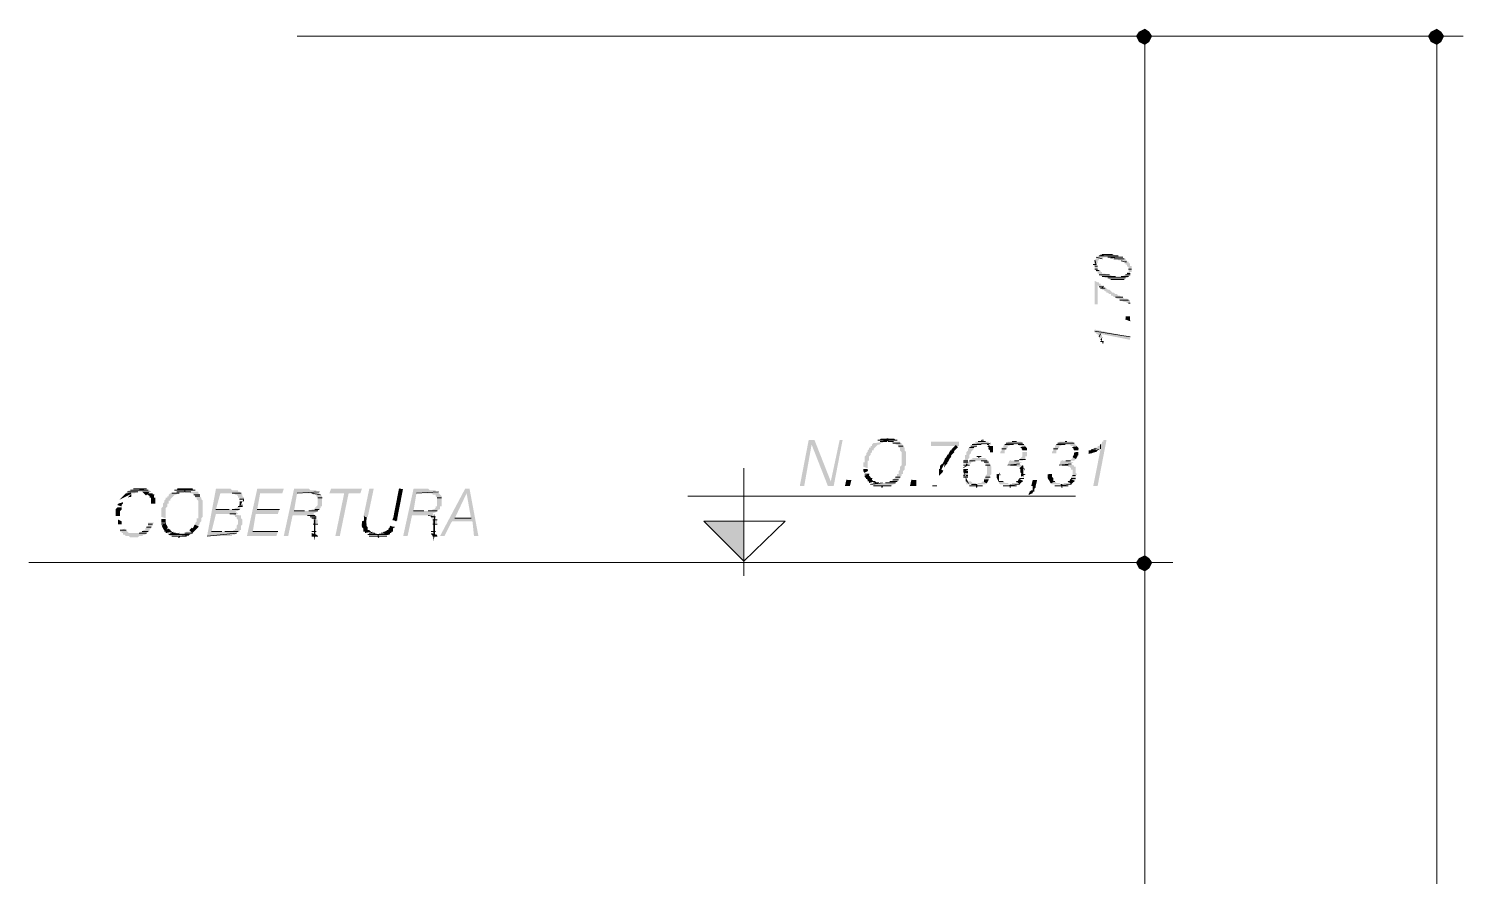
# Model space of a CAD drawing. Header units: millimetres. Extents: x 182 to 575, y -105 to 95.
# Drawn here: x 299.656 to 304.29, y 85.698 to 88.435 of the extents above; entities that cross this region are included whole.
import ezdxf

# ---------------------------------------------------------------- set-up
doc = ezdxf.new("R2010")
doc.units = ezdxf.units.MM
doc.header["$MEASUREMENT"] = 0
doc.layers.add('PDF_Geometry', color=7, linetype='Continuous')
doc.layers.add('PDF_Solid Fills', color=7, linetype='Continuous')

msp = doc.modelspace()

# ---------------------------------------------------------------- hatches: boundary and pattern name
at = {"layer": 'PDF_Solid Fills', "transparency": 33554559}
for points in [[(303.2612, 88.4348), (303.2421, 88.4253), (303.2326, 88.411), (303.2421, 88.392), (303.2612, 88.3824), (303.2754, 88.392), (303.285, 88.411), (303.2754, 88.4253)], [(304.204, 88.4348), (304.185, 88.4253), (304.1754, 88.411), (304.185, 88.392), (304.204, 88.3824), (304.2183, 88.392), (304.2278, 88.411), (304.2183, 88.4253)], [(303.0992, 87.5443), (303.1088, 87.5443), (303.1088, 87.6062), (303.1135, 87.6015), (303.1278, 87.6062), (303.1183, 87.6062), (303.1183, 87.611), (303.1135, 87.611), (303.1135, 87.6158), (303.1088, 87.6158), (303.0992, 87.6205)], [(303.1897, 87.557), (303.1897, 87.5539), (303.2016, 87.5515), (303.204, 87.5491), (303.2135, 87.5491), (303.2135, 87.5586), (303.2088, 87.5586), (303.204, 87.5634), (303.1945, 87.5634), (303.1897, 87.5682), (303.185, 87.5682), (303.1802, 87.5729), (303.1754, 87.5729), (303.1707, 87.5777), (303.1659, 87.5777), (303.1612, 87.5824), (303.1564, 87.5824), (303.1516, 87.5872), (303.1469, 87.592), (303.1421, 87.592), (303.1373, 87.5967), (303.1231, 87.5967), (303.1231, 87.592), (303.1278, 87.592), (303.1326, 87.5872), (303.1373, 87.5872), (303.1373, 87.5824), (303.1421, 87.5824), (303.1469, 87.5777), (303.1516, 87.5777), (303.1516, 87.5729), (303.1564, 87.5729), (303.1612, 87.5682), (303.1659, 87.5682), (303.1707, 87.5634), (303.1754, 87.5634), (303.1802, 87.5586), (303.185, 87.5586)], [(303.1992, 87.4967), (303.2135, 87.492), (303.2135, 87.5062), (303.1992, 87.5062)], [(303.1183, 87.4491), (303.2135, 87.4301), (303.2135, 87.4396), (303.0992, 87.4634), (303.0992, 87.4539), (303.104, 87.4527), (303.104, 87.4491), (303.1088, 87.4491), (303.1088, 87.4443), (303.1135, 87.4443), (303.1135, 87.4348), (303.1231, 87.4348), (303.1231, 87.4443)], [(302.4516, 87.111), (302.4088, 87.111), (302.404, 87.1062), (302.4564, 87.1062)], [(302.2754, 87.1062), (302.2469, 86.9729), (302.1945, 87.1062), (302.1754, 87.1062), (302.1469, 86.9586), (302.1612, 86.9586), (302.185, 87.092), (302.2373, 86.9586), (302.2564, 86.9586), (302.285, 87.1062)], [(302.3945, 87.0872), (302.3993, 87.092), (302.404, 87.092), (302.4088, 87.0967), (302.4135, 87.0967), (302.4183, 87.1015), (302.3897, 87.0967), (302.385, 87.0967), (302.3802, 87.092), (302.3802, 87.0872), (302.3754, 87.0872), (302.3754, 87.0824), (302.3707, 87.0824), (302.3707, 87.0777), (302.3659, 87.0729), (302.3659, 87.0681), (302.3612, 87.0634), (302.3612, 87.0586), (302.3564, 87.0539), (302.3564, 87.0348), (302.3516, 87.0348), (302.3516, 87.0205), (302.3659, 87.0158), (302.3659, 87.0396), (302.3707, 87.0396), (302.3707, 87.0539), (302.3754, 87.0586), (302.3754, 87.0634), (302.3802, 87.0681), (302.3802, 87.0729), (302.385, 87.0729), (302.385, 87.0777), (302.3897, 87.0824)], [(302.4435, 87.1001), (302.4469, 87.0967), (302.4564, 87.0967), (302.4564, 87.092), (302.4612, 87.092), (302.4659, 87.0872), (302.4659, 87.0824), (302.4707, 87.0824), (302.4707, 87.0729), (302.4754, 87.0681), (302.4754, 87.0253), (302.4707, 87.0205), (302.4707, 87.011), (302.4659, 87.0062), (302.4659, 86.9967), (302.4612, 86.9967), (302.4612, 86.992), (302.4564, 86.9872), (302.4516, 86.9824), (302.4469, 86.9777), (302.4421, 86.9729), (302.4373, 86.9729), (302.4326, 86.9681), (302.3754, 86.9681), (302.3754, 86.9634), (302.3802, 86.9634), (302.385, 86.9586), (302.4421, 86.9586), (302.4469, 86.9634), (302.4516, 86.9634), (302.4564, 86.9681), (302.4612, 86.9729), (302.4659, 86.9777), (302.4659, 86.9824), (302.4707, 86.9824), (302.4707, 86.9872), (302.4754, 86.992), (302.4754, 86.9967), (302.4802, 86.9967), (302.4802, 87.0062), (302.485, 87.011), (302.485, 87.0205), (302.4897, 87.0253), (302.4897, 87.0681), (302.485, 87.0729), (302.485, 87.0824), (302.4802, 87.0872), (302.4802, 87.092), (302.4754, 87.092), (302.4754, 87.0967), (302.4707, 87.0967), (302.4707, 87.1015), (302.4326, 87.1015)], [(302.5707, 87.1015), (302.5707, 87.0872), (302.6612, 87.0872), (302.6612, 87.1015)], [(302.7516, 87.0253), (302.7516, 86.9967), (302.7469, 86.992), (302.7469, 86.9872), (302.7421, 86.9824), (302.7564, 86.9777), (302.7564, 86.9824), (302.7612, 86.9872), (302.7612, 86.992), (302.7659, 86.9967), (302.7659, 87.0205), (302.7612, 87.0253), (302.7612, 87.0301), (302.7564, 87.0348), (302.7564, 87.0396), (302.7516, 87.0396), (302.7516, 87.0443), (302.7469, 87.0443), (302.7469, 87.0491), (302.704, 87.0491), (302.704, 87.0443), (302.6992, 87.0443), (302.6945, 87.0396), (302.6897, 87.0348), (302.6897, 87.0443), (302.6945, 87.0491), (302.6945, 87.0586), (302.6992, 87.0634), (302.6992, 87.0681), (302.704, 87.0729), (302.7088, 87.0777), (302.7088, 87.0824), (302.7135, 87.0824), (302.7183, 87.0872), (302.6945, 87.0824), (302.6897, 87.0777), (302.6897, 87.0729), (302.685, 87.0681), (302.685, 87.0586), (302.6802, 87.0586), (302.6802, 87.0443), (302.6754, 87.0396), (302.6754, 87.0301), (302.6992, 87.0301), (302.6992, 87.0348), (302.704, 87.0348), (302.7088, 87.0396), (302.7373, 87.0396), (302.7421, 87.0348), (302.7469, 87.0301), (302.7469, 87.0253)], [(302.704, 87.092), (302.7659, 87.092), (302.7612, 87.0967), (302.7564, 87.0967), (302.7564, 87.1015), (302.7135, 87.1015), (302.7135, 87.0967), (302.7088, 87.0967)], [(302.7707, 87.0872), (302.7516, 87.0872), (302.7564, 87.0824), (302.7564, 87.0777), (302.7612, 87.0729), (302.7612, 87.0681), (302.7707, 87.0681)], [(302.7945, 87.0634), (302.8088, 87.0634), (302.8088, 87.0729), (302.8135, 87.0777), (302.8183, 87.0824), (302.8183, 87.0872), (302.8231, 87.0872), (302.8278, 87.092), (302.8516, 87.092), (302.8564, 87.0872), (302.8612, 87.0872), (302.8754, 87.0824), (302.8754, 87.0872), (302.8707, 87.092), (302.8659, 87.0967), (302.8612, 87.1015), (302.8183, 87.1015), (302.8183, 87.0967), (302.8135, 87.0967), (302.8088, 87.092), (302.804, 87.0872), (302.804, 87.0824), (302.7993, 87.0824), (302.7993, 87.0729), (302.7945, 87.0681)], [(302.9612, 87.0634), (302.9754, 87.0634), (302.9754, 87.0729), (302.9802, 87.0777), (302.985, 87.0824), (302.985, 87.0872), (302.9897, 87.0872), (302.9945, 87.092), (303.0183, 87.092), (303.0231, 87.0872), (303.0278, 87.0872), (303.0421, 87.0824), (303.0421, 87.0872), (303.0373, 87.092), (303.0326, 87.0967), (303.0278, 87.1015), (302.985, 87.1015), (302.985, 87.0967), (302.9802, 87.0967), (302.9754, 87.092), (302.9707, 87.0872), (302.9707, 87.0824), (302.9659, 87.0824), (302.9659, 87.0729), (302.9612, 87.0681)], [(303.0469, 87.0681), (303.0326, 87.0681), (303.0469, 87.0634)], [(303.0802, 87.0634), (303.0897, 87.0634), (303.0921, 87.0658), (303.104, 87.0681), (303.1088, 87.0729), (303.1135, 87.0729), (303.0897, 87.0777), (303.085, 87.0729), (303.0802, 87.0729)], [(303.1272, 87.1015), (303.1231, 87.1015), (303.1225, 87.0962), (303.1183, 87.092), (303.1135, 87.0872), (303.1088, 87.0872), (303.1088, 87.0824), (303.0992, 87.0824), (303.0992, 87.0777), (303.1183, 87.0777), (303.0945, 86.9586), (303.1088, 86.9586), (303.1373, 87.1062), (303.1278, 87.1062)], [(302.2992, 86.9777), (302.2945, 86.9586), (302.3088, 86.9586), (302.3135, 86.9777)], [(302.3802, 86.9777), (302.3802, 86.9824), (302.3754, 86.9824), (302.3754, 86.9872), (302.3707, 86.992), (302.3707, 86.9967), (302.3564, 86.992), (302.3564, 86.9872), (302.3612, 86.9824), (302.3659, 86.9777), (302.3659, 86.9729), (302.3707, 86.9729), (302.3707, 86.9681), (302.3897, 86.9729), (302.385, 86.9729)], [(302.5088, 86.9777), (302.504, 86.9586), (302.5231, 86.9586), (302.5231, 86.9777)], [(302.6754, 87.011), (302.6754, 87.0062), (302.6897, 87.0062)], [(302.885, 86.9301), (302.8897, 86.9301), (302.8921, 86.9324), (302.8993, 86.9348), (302.8993, 86.9396), (302.904, 86.9396), (302.904, 86.9491), (302.9088, 86.9539), (302.9088, 86.9586), (302.9135, 86.9777), (302.8993, 86.9777), (302.8945, 86.9586), (302.8993, 86.9586), (302.8993, 86.9443), (302.8945, 86.9443), (302.8897, 86.9396)], [(299.9897, 86.9301), (299.9897, 86.9348), (299.9993, 86.9348), (300.004, 86.9396), (300.0516, 86.9396), (300.0469, 86.9443), (299.9802, 86.9443), (299.9754, 86.9396), (299.9707, 86.9348), (299.9659, 86.9301)], [(300.0516, 86.9015), (300.0659, 86.9015), (300.0659, 86.9205), (300.0612, 86.9205), (300.0612, 86.9301), (300.0564, 86.9301), (300.0564, 86.9348), (300.0373, 86.9348), (300.0373, 86.9301), (300.0421, 86.9301), (300.0469, 86.9253), (300.0469, 86.9205), (300.0516, 86.9205)], [(300.1183, 86.9348), (300.1135, 86.9348), (300.1088, 86.9301), (300.1088, 86.9253), (300.104, 86.9253), (300.104, 86.9205), (300.0993, 86.9205), (300.0993, 86.9158), (300.0945, 86.911), (300.0945, 86.9062), (300.0897, 86.9015), (300.0897, 86.892), (300.085, 86.8872), (300.085, 86.8586), (300.0993, 86.8539), (300.0993, 86.8872), (300.104, 86.892), (300.104, 86.9015), (300.1088, 86.9015), (300.1088, 86.911), (300.1135, 86.911), (300.1135, 86.9158), (300.1183, 86.9205), (300.1231, 86.9253), (300.1278, 86.9301), (300.1326, 86.9301), (300.1373, 86.9348), (300.1421, 86.9348), (300.1469, 86.9396)], [(300.185, 86.9491), (300.1373, 86.9491), (300.1326, 86.9443), (300.1897, 86.9443)], [(300.1992, 86.8443), (300.1945, 86.8396), (300.1945, 86.8348), (300.1897, 86.8301), (300.204, 86.8253), (300.204, 86.8301), (300.2088, 86.8348), (300.2088, 86.8396), (300.2135, 86.8443), (300.2135, 86.8539), (300.2183, 86.8586), (300.2183, 86.911), (300.2135, 86.9158), (300.2135, 86.9205), (300.2088, 86.9253), (300.2088, 86.9301), (300.204, 86.9348), (300.204, 86.9396), (300.1754, 86.9396), (300.1802, 86.9348), (300.185, 86.9348), (300.1897, 86.9301), (300.1945, 86.9253), (300.1945, 86.9205), (300.1992, 86.9205), (300.1992, 86.9158), (300.204, 86.911), (300.204, 86.8539), (300.1992, 86.8539)], [(300.3183, 86.8681), (300.3183, 86.8634), (300.3231, 86.8634), (300.3231, 86.8586), (300.3278, 86.8586), (300.3278, 86.8539), (300.3326, 86.8491), (300.3326, 86.8348), (300.3278, 86.8301), (300.3278, 86.8205), (300.3231, 86.8205), (300.3231, 86.8158), (300.3183, 86.8158), (300.3135, 86.811), (300.2469, 86.811), (300.2612, 86.8681), (300.3183, 86.8681), (300.3326, 86.8681), (300.3278, 86.8729), (300.3231, 86.8729), (300.3271, 86.8769), (300.3326, 86.8777), (300.3373, 86.8824), (300.3421, 86.8872), (300.3326, 86.892), (300.3278, 86.8872), (300.3231, 86.8872), (300.3183, 86.8824), (300.2612, 86.8824), (300.2754, 86.9348), (300.3135, 86.9348), (300.3191, 86.934), (300.3231, 86.9301), (300.3278, 86.9301), (300.3326, 86.9253), (300.3326, 86.9205), (300.3373, 86.9205), (300.3373, 86.911), (300.3516, 86.9158), (300.3516, 86.9205), (300.3469, 86.9253), (300.3469, 86.9301), (300.3421, 86.9348), (300.3373, 86.9396), (300.3326, 86.9396), (300.3326, 86.9443), (300.3135, 86.9443), (300.3088, 86.9491), (300.2612, 86.9491), (300.2326, 86.7967), (300.3135, 86.7967), (300.3135, 86.801), (300.3231, 86.8015), (300.3278, 86.8062), (300.3326, 86.811), (300.3373, 86.811), (300.3373, 86.8158), (300.3421, 86.8158), (300.3421, 86.8301), (300.3469, 86.8348), (300.3469, 86.8491), (300.3421, 86.8539), (300.3421, 86.8634), (300.3373, 86.8634)], [(300.4564, 86.7967), (300.4612, 86.811), (300.3802, 86.811), (300.3897, 86.8681), (300.4612, 86.8681), (300.4659, 86.8824), (300.3945, 86.8824), (300.404, 86.9348), (300.4754, 86.9348), (300.4802, 86.9491), (300.3945, 86.9491), (300.3612, 86.7967)], [(300.6754, 86.9348), (300.6469, 86.7967), (300.6612, 86.7967), (300.6897, 86.9348), (300.7278, 86.9348), (300.7326, 86.9491), (300.6326, 86.9491), (300.6278, 86.9348)], [(300.7373, 86.8586), (300.7516, 86.8586), (300.7707, 86.9491), (300.7564, 86.9491)], [(299.9469, 86.9015), (299.9421, 86.8967), (299.9564, 86.892), (299.9564, 86.8967), (299.9612, 86.9015), (299.9612, 86.9062)], [(300.0326, 86.8205), (300.0326, 86.8158), (300.0278, 86.8158), (300.0231, 86.811), (300.0183, 86.811), (300.0135, 86.8062), (299.9802, 86.8062), (299.9754, 86.811), (299.9707, 86.8158), (299.9659, 86.8158), (299.9659, 86.8205), (299.9516, 86.8158), (299.9516, 86.811), (299.9564, 86.811), (299.9564, 86.8062), (299.9612, 86.8062), (299.9612, 86.8015), (299.9659, 86.8015), (299.9707, 86.7967), (299.9802, 86.7967), (299.985, 86.792), (300.0088, 86.792), (300.0135, 86.7967), (300.0231, 86.7967), (300.0278, 86.8015), (300.0326, 86.8015), (300.0373, 86.8062), (300.0421, 86.811), (300.0469, 86.8158), (300.0469, 86.8205), (300.0516, 86.8205), (300.0516, 86.8253), (300.0564, 86.8301), (300.0564, 86.8348), (300.0612, 86.8396), (300.0421, 86.8396), (300.0421, 86.8301), (300.0373, 86.8253)], [(300.7373, 86.8205), (300.7373, 86.811), (300.7421, 86.811), (300.7421, 86.8062), (300.7659, 86.811), (300.7612, 86.811), (300.7564, 86.8158), (300.7516, 86.8158), (300.7516, 86.8253), (300.7469, 86.8301), (300.7469, 86.8491), (300.7326, 86.8443), (300.7326, 86.8253)], [(300.785, 86.8062), (300.8231, 86.8015), (300.8231, 86.8062), (300.8278, 86.8062), (300.8278, 86.811), (300.8326, 86.811), (300.8326, 86.8205), (300.8373, 86.8253), (300.8231, 86.8301), (300.8231, 86.8253), (300.8183, 86.8205), (300.8183, 86.8158), (300.8135, 86.8158), (300.8088, 86.811), (300.804, 86.811), (300.7993, 86.8062)], [(300.1135, 86.8158), (300.1088, 86.8205), (300.0945, 86.8158), (300.0945, 86.811), (300.0993, 86.811), (300.0993, 86.8062), (300.1231, 86.811), (300.1183, 86.811)], [(300.1802, 86.8015), (300.185, 86.8062), (300.1897, 86.811), (300.1659, 86.811), (300.1612, 86.8062), (300.104, 86.8062), (300.1088, 86.8015), (300.1135, 86.7967), (300.1754, 86.8015)], [(300.5707, 86.7967), (300.5897, 86.7967), (300.585, 86.8015), (300.5707, 86.8062)], [(300.9612, 86.7967), (300.9754, 86.7967), (300.9754, 86.8015), (300.9707, 86.8015), (300.9564, 86.8062), (300.9564, 86.8015)], [(303.2421, 86.692), (303.2612, 86.6824), (303.2754, 86.692), (303.285, 86.711), (303.2754, 86.7253), (303.2612, 86.7348), (303.2421, 86.7253), (303.2326, 86.711)]]:
    msp.add_hatch(color=256, dxfattribs=at).paths.add_polyline_path(points)
h = msp.add_hatch(color=256, dxfattribs=at)
h.paths.add_polyline_path([(303.204, 87.6872), (303.1992, 87.6872), (303.1992, 87.692), (303.1707, 87.692), (303.1754, 87.6872), (303.185, 87.6872), (303.204, 87.6824)])
h.paths.add_polyline_path([(303.2135, 87.6777), (303.2088, 87.6777), (303.2088, 87.6824), (303.204, 87.6824), (303.1945, 87.6824), (303.1945, 87.6777), (303.1992, 87.6777), (303.1992, 87.6729), (303.204, 87.6729), (303.204, 87.6681), (303.2088, 87.6634), (303.2088, 87.6491), (303.204, 87.6491), (303.204, 87.6443), (303.1992, 87.6396), (303.1945, 87.6396), (303.1897, 87.6348), (303.1564, 87.6348), (303.1516, 87.6396), (303.1373, 87.6396), (303.1326, 87.6443), (303.1231, 87.6443), (303.1231, 87.6491), (303.1183, 87.6491), (303.1183, 87.6539), (303.1135, 87.6539), (303.1088, 87.6586), (303.1088, 87.6681), (303.104, 87.6681), (303.104, 87.6777), (303.1088, 87.6777), (303.1088, 87.6872), (303.1135, 87.6872), (303.1135, 87.692), (303.1231, 87.692), (303.1278, 87.6967), (303.1802, 87.6967), (303.1754, 87.7015), (303.1659, 87.7015), (303.1612, 87.7062), (303.1183, 87.7015), (303.1088, 87.7015), (303.1088, 87.6967), (303.104, 87.6967), (303.104, 87.692), (303.0992, 87.6872), (303.0992, 87.6777), (303.0945, 87.6729), (303.0992, 87.6681), (303.0992, 87.6586), (303.104, 87.6539), (303.104, 87.6491), (303.1088, 87.6491), (303.1088, 87.6443), (303.1135, 87.6443), (303.1135, 87.6396), (303.1183, 87.6396), (303.1231, 87.6348), (303.1278, 87.6348), (303.1326, 87.6301), (303.1421, 87.6301), (303.1469, 87.6253), (303.1945, 87.6253), (303.1992, 87.6301), (303.204, 87.6301), (303.2088, 87.6348), (303.2135, 87.6396), (303.2135, 87.6491), (303.2183, 87.6491), (303.2183, 87.6681), (303.2135, 87.6681)])
h = msp.add_hatch(color=256, dxfattribs=at)
h.paths.add_polyline_path([(302.8564, 87.0443), (302.8516, 87.0396), (302.8659, 87.0396), (302.8707, 87.0443), (302.8754, 87.0443), (302.8754, 87.0539), (302.8802, 87.0539), (302.8802, 87.0681), (302.8659, 87.0681), (302.8659, 87.0539), (302.8612, 87.0491)])
h.paths.add_polyline_path([(302.8183, 87.0253), (302.8469, 87.0253), (302.8469, 87.0205), (302.8659, 87.0205), (302.8659, 87.0253), (302.8612, 87.0253), (302.8564, 87.0301), (302.8564, 87.0329), (302.8659, 87.0348), (302.8373, 87.0396), (302.8231, 87.0396)])
h = msp.add_hatch(color=256, dxfattribs=at)
h.paths.add_polyline_path([(303.0231, 87.0443), (303.0183, 87.0396), (303.0326, 87.0396), (303.0373, 87.0443), (303.0421, 87.0491), (303.0278, 87.0491)])
h.paths.add_polyline_path([(302.985, 87.0253), (303.0135, 87.0253), (303.0135, 87.0205), (303.0183, 87.0205), (303.0231, 87.0158), (303.0231, 87.011), (303.0278, 87.011), (303.0278, 86.992), (303.0231, 86.9872), (303.0231, 86.9824), (303.0183, 86.9777), (303.0326, 86.9729), (303.0373, 86.9777), (303.0373, 86.992), (303.0421, 86.9967), (303.0373, 87.0015), (303.0373, 87.0205), (303.0326, 87.0205), (303.0326, 87.0253), (303.0278, 87.0253), (303.0231, 87.0301), (303.0231, 87.0329), (303.0326, 87.0348), (303.004, 87.0396), (302.9897, 87.0396)])
h = msp.add_hatch(color=256, dxfattribs=at)
h.paths.add_polyline_path([(302.685, 86.9634), (302.7183, 86.9634), (302.7135, 86.9681), (302.704, 86.9681), (302.6992, 86.9729), (302.6802, 86.9729), (302.685, 86.9681)])
h.paths.add_polyline_path([(302.7183, 86.9634), (302.7469, 86.9634), (302.7469, 86.9681), (302.7516, 86.9681), (302.7516, 86.9729), (302.7373, 86.9729), (302.7326, 86.9681), (302.7231, 86.9681)])
h = msp.add_hatch(color=256, dxfattribs=at)
h.paths.add_polyline_path([(302.8231, 86.9634), (302.8183, 86.9681), (302.8088, 86.9681), (302.804, 86.9729), (302.7897, 86.9729), (302.7897, 86.9681), (302.7945, 86.9634)])
h.paths.add_polyline_path([(302.8326, 86.9634), (302.8564, 86.9634), (302.8612, 86.9681), (302.8326, 86.9681)])
h = msp.add_hatch(color=256, dxfattribs=at)
h.paths.add_polyline_path([(302.9993, 86.9634), (303.0231, 86.9634), (303.0278, 86.9681), (302.9993, 86.9681)])
h.paths.add_polyline_path([(302.9612, 86.9634), (302.9897, 86.9634), (302.985, 86.9681), (302.9754, 86.9681), (302.9707, 86.9729), (302.9564, 86.9729), (302.9564, 86.9681)])
h = msp.add_hatch(color=256, dxfattribs=at)
h.paths.add_polyline_path([(300.604, 86.892), (300.604, 86.9253), (300.5992, 86.9301), (300.5945, 86.9348), (300.5945, 86.9396), (300.585, 86.9396), (300.585, 86.9443), (300.5659, 86.9443), (300.5612, 86.9491), (300.5135, 86.9491), (300.4802, 86.7967), (300.4945, 86.7967), (300.5088, 86.8634), (300.5564, 86.8634), (300.5659, 86.8618), (300.5659, 86.8586), (300.5707, 86.8586), (300.5707, 86.8539), (300.5754, 86.8491), (300.5754, 86.8348), (300.5897, 86.8396), (300.5897, 86.8491), (300.585, 86.8491), (300.585, 86.8586), (300.5802, 86.8634), (300.5754, 86.8681), (300.5795, 86.8722), (300.585, 86.8729), (300.5897, 86.8777), (300.5945, 86.8824), (300.5992, 86.8872), (300.5992, 86.892)])
h.paths.add_polyline_path([(300.585, 86.9253), (300.5897, 86.9205), (300.5897, 86.8967), (300.585, 86.892), (300.5802, 86.8872), (300.5802, 86.8824), (300.5707, 86.8824), (300.5707, 86.8777), (300.5135, 86.8777), (300.5231, 86.9348), (300.5659, 86.9348), (300.5715, 86.934), (300.5754, 86.9301), (300.585, 86.9301)], flags=0)
h = msp.add_hatch(color=256, dxfattribs=at)
h.paths.add_polyline_path([(300.9088, 86.9348), (300.9516, 86.9348), (300.9612, 86.9335), (300.9612, 86.9301), (300.9707, 86.9301), (300.9707, 86.9253), (300.9754, 86.9205), (300.9754, 86.892), (300.9707, 86.892), (300.9707, 86.8872), (300.9659, 86.8824), (300.9612, 86.8824), (300.9564, 86.8777), (300.8993, 86.8777)])
h.paths.add_polyline_path([(300.9802, 86.9396), (300.9707, 86.9396), (300.9707, 86.9443), (300.9516, 86.9443), (300.9469, 86.9491), (300.8993, 86.9491), (300.8659, 86.7967), (300.8802, 86.7967), (300.8945, 86.8634), (300.9469, 86.8634), (300.9528, 86.8622), (300.9564, 86.8586), (300.9564, 86.8539), (300.9612, 86.8539), (300.9612, 86.8348), (300.9754, 86.8396), (300.9754, 86.8491), (300.9707, 86.8539), (300.9707, 86.8586), (300.9659, 86.8634), (300.9612, 86.8681), (300.9652, 86.8722), (300.9707, 86.8729), (300.9754, 86.8777), (300.9802, 86.8824), (300.985, 86.8824), (300.985, 86.892), (300.9897, 86.892), (300.9897, 86.9253), (300.985, 86.9301), (300.9802, 86.9348)], flags=0)
h.paths.add_polyline_path([(301.1088, 86.7967), (301.0802, 86.9491), (301.0659, 86.9491), (300.985, 86.7967), (300.9992, 86.7967), (301.0207, 86.8396), (301.0246, 86.8443), (301.0889, 86.8443), (301.09, 86.8418), (301.0945, 86.7967)])
h.paths.add_polyline_path([(301.085, 86.8539), (301.0326, 86.8539), (301.0707, 86.9348)], flags=0)
h = msp.add_hatch(color=256, dxfattribs=at)
h.paths.add_polyline_path([(300.3326, 86.8491), (300.3469, 86.8491), (300.3326, 86.8491)], flags=0)
h.paths.add_polyline_path([(300.3469, 86.8443), (300.3326, 86.8443), (300.3469, 86.8443)], flags=0)
h.paths.add_polyline_path([(300.3326, 86.8348), (300.3469, 86.8348), (300.3326, 86.8348)], flags=0)
h.paths.add_polyline_path([(300.3469, 86.8348), (300.3326, 86.8348), (300.3469, 86.8348)], flags=0)
h.paths.add_polyline_path([(300.3183, 86.8158), (300.3373, 86.811), (300.3183, 86.8158)], flags=0)

# ---------------------------------------------------------------- linework, layer by layer
at = {"layer": 'PDF_Geometry', "lineweight": 13}
for points in [[(300.5231, 88.411), (304.2897, 88.411)], [(304.1373, 88.411), (303.1707, 88.411)], [(303.2612, 86.7348), (303.2612, 86.7586), (303.2612, 88.3586), (303.2612, 88.3824)], [(304.204, 88.3824), (304.204, 88.3586), (304.204, 66.5586), (304.204, 66.5348)], [(303.0945, 87.6729), (303.104, 87.6729), (303.0945, 87.6729)], [(303.0992, 87.6681), (303.1088, 87.6681), (303.0992, 87.6681)], [(303.1231, 87.692), (303.104, 87.6967), (303.1231, 87.692)], [(303.1754, 87.7015), (303.1135, 87.7015), (303.1754, 87.7015)], [(303.1397, 87.7062), (303.1373, 87.7062), (303.1373, 87.7062), (303.1421, 87.7062), (303.1373, 87.7062), (303.1183, 87.7039)], [(303.1659, 87.7015), (303.1183, 87.7015), (303.1659, 87.7015)], [(303.1564, 87.7062), (303.1231, 87.7062), (303.1564, 87.7062)], [(303.1326, 87.7062), (303.1469, 87.7062), (303.1326, 87.7062)], [(303.1469, 87.7062), (303.1326, 87.7062), (303.1469, 87.7062)], [(303.1516, 87.6943), (303.1707, 87.6967), (303.1445, 87.6967)], [(303.1945, 87.692), (303.1612, 87.692), (303.1945, 87.692)], [(303.1612, 87.692), (303.1945, 87.692), (303.1612, 87.692)], [(303.185, 87.6848), (303.1969, 87.6824), (303.2016, 87.6824)], [(303.0992, 87.6586), (303.1088, 87.6586), (303.0992, 87.6586)], [(303.1135, 87.6539), (303.104, 87.6539), (303.1135, 87.6539)], [(303.104, 87.6539), (303.1135, 87.6539), (303.104, 87.6539)], [(303.1992, 87.6301), (303.1421, 87.6301), (303.1992, 87.6301)], [(303.1421, 87.6301), (303.1992, 87.6301), (303.1421, 87.6301)], [(303.1945, 87.6253), (303.1516, 87.6253), (303.1945, 87.6253)], [(303.1564, 87.6253), (303.1897, 87.6253), (303.1564, 87.6253)], [(303.1659, 87.6253), (303.185, 87.6253), (303.1659, 87.6253)], [(303.2088, 87.6348), (303.185, 87.6348), (303.2088, 87.6348)], [(303.185, 87.6348), (303.2088, 87.6348), (303.185, 87.6348)], [(303.2135, 87.6396), (303.1992, 87.6396), (303.2135, 87.6396)], [(303.1992, 87.6396), (303.2135, 87.6396), (303.1992, 87.6396)], [(303.1135, 87.6015), (303.1278, 87.6015), (303.1135, 87.6015)], [(303.1183, 87.5967), (303.1326, 87.5967), (303.1183, 87.5967)], [(303.1278, 87.6039), (303.1231, 87.6015), (303.1254, 87.5967), (303.1302, 87.5967)], [(303.1897, 87.5682), (303.1659, 87.5682), (303.1897, 87.5682)], [(303.1659, 87.5682), (303.1897, 87.5682), (303.1659, 87.5682)], [(303.2088, 87.5586), (303.1802, 87.5586), (303.2088, 87.5586)], [(303.2135, 87.492), (303.1992, 87.4967), (303.2135, 87.492)], [(303.1135, 87.4396), (303.1183, 87.4491), (303.1135, 87.4396)], [(303.1278, 87.4253), (303.1183, 87.4253), (303.1278, 87.4253)], [(303.1231, 87.4205), (303.1278, 87.4205), (303.1231, 87.4205)], [(302.4326, 87.111), (302.4278, 87.111), (302.4326, 87.111)], [(302.4278, 87.111), (302.4326, 87.111), (302.4278, 87.111)], [(302.3993, 87.1062), (302.4612, 87.1062), (302.3993, 87.1062)], [(302.4492, 87.1015), (302.4326, 87.1015), (302.4326, 87.1039), (302.4016, 87.1062)], [(302.4207, 87.1015), (302.4064, 87.1015), (302.4278, 87.1015)], [(302.4469, 87.0967), (302.4707, 87.0967), (302.4469, 87.0967)], [(302.4659, 87.0872), (302.4802, 87.0872), (302.4659, 87.0872)], [(302.6945, 87.0824), (302.7088, 87.0824), (302.6945, 87.0824)], [(302.7183, 87.0872), (302.6992, 87.0872), (302.7183, 87.0872)], [(302.7231, 87.1015), (302.7469, 87.1015), (302.7231, 87.1015)], [(302.7397, 87.1062), (302.735, 87.1062), (302.7326, 87.1015), (302.7373, 87.1015), (302.7373, 87.1015)], [(302.7516, 87.092), (302.7564, 87.092), (302.7588, 87.0872)], [(302.7564, 87.0777), (302.7707, 87.0777), (302.7564, 87.0777)], [(302.7707, 87.0681), (302.7612, 87.0681), (302.7707, 87.0681)], [(302.8135, 87.0777), (302.7993, 87.0777), (302.8135, 87.0777)], [(302.8088, 87.092), (302.8373, 87.092), (302.8088, 87.092)], [(302.8659, 87.0967), (302.8135, 87.0967), (302.8659, 87.0967)], [(302.8469, 87.1015), (302.8326, 87.1015), (302.8469, 87.1015)], [(302.8516, 87.092), (302.8707, 87.092), (302.8516, 87.092)], [(302.8754, 87.0824), (302.8612, 87.0824), (302.8754, 87.0824)], [(302.8659, 87.0777), (302.8802, 87.0777), (302.8659, 87.0777)], [(302.9802, 87.0777), (302.9659, 87.0777), (302.9802, 87.0777)], [(302.9754, 87.092), (303.004, 87.092), (302.9754, 87.092)], [(303.0326, 87.0967), (302.9802, 87.0967), (303.0326, 87.0967)], [(303.0088, 87.1015), (303.004, 87.1015), (303.0088, 87.1015)], [(303.0421, 87.0824), (303.0278, 87.0824), (303.0421, 87.0824)], [(303.0326, 87.0777), (303.0469, 87.0777), (303.0326, 87.0777)], [(303.0969, 87.0777), (303.104, 87.0777), (303.1135, 87.0753)], [(301.9659, 86.6682), (301.9659, 87.0158)], [(302.6754, 87.0396), (302.6897, 87.0396), (302.6754, 87.0396)], [(302.6897, 87.0348), (302.6754, 87.0348), (302.6897, 87.0348)], [(302.6873, 87.0301), (302.685, 87.0277), (302.685, 87.0229), (302.6754, 87.0181)], [(302.6945, 87.0253), (302.6754, 87.0253), (302.6945, 87.0253)], [(302.6945, 87.0396), (302.7135, 87.0396), (302.6945, 87.0396)], [(302.7326, 87.0539), (302.7183, 87.0539), (302.7326, 87.0539)], [(302.7302, 87.0539), (302.7254, 87.0539), (302.7254, 87.0491), (302.7254, 87.0491), (302.7254, 87.0491)], [(302.7326, 87.0396), (302.7516, 87.0396), (302.7326, 87.0396)], [(302.7421, 87.0348), (302.7564, 87.0348), (302.7421, 87.0348)], [(302.7612, 87.0253), (302.7469, 87.0253), (302.7612, 87.0253)], [(302.8278, 87.0396), (302.8278, 87.0396), (302.8278, 87.0396)], [(302.835, 87.0253), (302.8469, 87.0253), (302.8278, 87.0253)], [(302.8397, 87.0396), (302.854, 87.0396), (302.8493, 87.0396)], [(302.8564, 87.0443), (302.8754, 87.0443), (302.8564, 87.0443)], [(302.9945, 87.0396), (302.9945, 87.0396), (302.9945, 87.0396)], [(303.0016, 87.0253), (303.0135, 87.0253), (302.9945, 87.0253)], [(303.0064, 87.0396), (303.0207, 87.0396), (303.0159, 87.0396)], [(303.0421, 87.0539), (303.0326, 87.0539), (303.0421, 87.0539)], [(302.2945, 86.9586), (302.2992, 86.9777), (302.2945, 86.9586)], [(302.3564, 86.9967), (302.3707, 86.9967), (302.3564, 86.9967)], [(302.3707, 86.9967), (302.3564, 86.9967), (302.3707, 86.9967)], [(302.3612, 86.9824), (302.3802, 86.9824), (302.3612, 86.9824)], [(302.3802, 86.9824), (302.3612, 86.9824), (302.3802, 86.9824)], [(302.3897, 86.9729), (302.3707, 86.9729), (302.3897, 86.9729)], [(302.4016, 86.9681), (302.385, 86.9681), (302.3921, 86.9705)], [(302.4231, 86.9681), (302.4564, 86.9681), (302.4231, 86.9681)], [(302.4564, 86.9681), (302.4326, 86.9681), (302.4564, 86.9681)], [(302.4373, 86.9729), (302.4612, 86.9729), (302.4373, 86.9729)], [(302.4469, 86.9777), (302.4659, 86.9777), (302.4469, 86.9777)], [(302.4564, 86.9872), (302.4707, 86.9872), (302.4564, 86.9872)], [(302.504, 86.9586), (302.5088, 86.9777), (302.504, 86.9586)], [(302.6897, 86.9872), (302.6754, 86.9872), (302.6897, 86.9872)], [(302.7421, 86.9777), (302.7564, 86.9777), (302.7421, 86.9777)], [(302.7612, 86.9872), (302.7469, 86.9872), (302.7612, 86.9872)], [(302.7469, 86.9872), (302.7612, 86.9872), (302.7469, 86.9872)], [(302.804, 86.9729), (302.7897, 86.9729), (302.804, 86.9729)], [(302.8469, 86.9729), (302.8659, 86.9729), (302.8469, 86.9729)], [(302.8659, 86.9729), (302.8469, 86.9729), (302.8659, 86.9729)], [(302.8564, 86.9824), (302.8707, 86.9824), (302.8564, 86.9824)], [(302.9707, 86.9729), (302.9564, 86.9729), (302.9707, 86.9729)], [(303.0135, 86.9729), (303.0326, 86.9729), (303.0135, 86.9729)], [(303.0326, 86.9729), (303.0135, 86.9729), (303.0326, 86.9729)], [(303.0231, 86.9824), (303.0373, 86.9824), (303.0231, 86.9824)], [(303.0373, 86.992), (303.0278, 86.992), (303.0373, 86.992)], [(301.785, 86.9253), (303.0373, 86.9253)], [(302.385, 86.9586), (302.4373, 86.9586), (302.385, 86.9586)], [(302.4112, 86.9539), (302.4135, 86.9539), (302.4135, 86.9539), (302.4135, 86.9539), (302.4135, 86.9539), (302.4112, 86.9586), (302.4112, 86.9586), (302.4421, 86.9586)], [(302.5897, 86.9586), (302.5754, 86.9586), (302.5897, 86.9586)], [(302.6945, 86.9586), (302.7373, 86.9586), (302.6945, 86.9586)], [(302.7326, 86.9586), (302.6992, 86.9586), (302.7326, 86.9586)], [(302.7159, 86.9539), (302.7183, 86.9539), (302.7183, 86.9539), (302.7183, 86.9562), (302.7135, 86.9586), (302.7183, 86.961), (302.7183, 86.9634), (302.7016, 86.9634)], [(302.804, 86.9586), (302.8469, 86.9586), (302.804, 86.9586)], [(302.8254, 86.9539), (302.8278, 86.9539), (302.8278, 86.9539), (302.8278, 86.9539), (302.8254, 86.9586), (302.8254, 86.9586), (302.8254, 86.961), (302.8564, 86.9634)], [(302.8278, 86.9634), (302.8278, 86.9634), (302.8278, 86.9634)], [(302.8993, 86.9396), (302.8897, 86.9396), (302.8993, 86.9396)], [(302.8897, 86.9396), (302.8993, 86.9396), (302.8897, 86.9396)], [(302.9707, 86.9586), (303.0135, 86.9586), (302.9707, 86.9586)], [(302.9945, 86.9634), (302.9897, 86.9634), (302.9945, 86.9634)], [(302.9921, 86.9539), (302.9945, 86.9539), (302.9945, 86.9539), (302.9945, 86.9539), (302.9921, 86.9586), (302.9921, 86.9586), (302.9921, 86.961), (303.0231, 86.9634)], [(303.2612, 83.4824), (303.2612, 83.511), (303.2612, 86.6586), (303.2612, 86.6824)]]:
    msp.add_lwpolyline(points, dxfattribs=at)
for points in [[(303.0992, 87.6872), (303.104, 87.6729), (303.0992, 87.6872)], [(303.0992, 87.6824), (303.104, 87.6729), (303.0992, 87.6824)], [(303.1421, 87.6967), (303.1897, 87.6967), (303.1421, 87.6967)], [(303.1373, 87.6396), (303.1135, 87.6396), (303.1373, 87.6396)], [(303.1183, 87.6396), (303.1469, 87.6396), (303.1183, 87.6396)], [(303.1469, 87.6396), (303.1183, 87.6396), (303.1469, 87.6396)], [(303.1659, 87.6348), (303.1231, 87.6348), (303.1659, 87.6348)], [(303.204, 87.6443), (303.2135, 87.6443), (303.204, 87.6443)], [(303.2088, 87.6586), (303.2183, 87.6586), (303.2088, 87.6586)], [(303.2183, 87.6586), (303.2088, 87.6586), (303.2183, 87.6586)], [(303.2088, 87.5491), (303.2135, 87.5491), (303.2088, 87.5491)], [(303.0992, 87.4586), (303.2135, 87.4396), (303.0992, 87.4586)], [(302.7612, 87.0967), (302.704, 87.092), (302.7612, 87.0967)], [(302.704, 87.092), (302.7326, 87.092), (302.704, 87.092)], [(302.8088, 87.092), (302.8373, 87.092), (302.8088, 87.092)], [(302.9754, 87.092), (303.004, 87.092), (302.9754, 87.092)], [(303.0992, 87.0681), (303.0802, 87.0634), (303.0992, 87.0681)], [(303.1183, 87.092), (303.1183, 87.0777), (303.1183, 87.092)], [(302.8564, 87.0301), (302.8183, 87.0253), (302.8564, 87.0301)], [(303.0231, 87.0301), (302.985, 87.0253), (303.0231, 87.0301)], [(302.4135, 86.9681), (302.3754, 86.9634), (302.4135, 86.9681)], [(302.0993, 86.8443), (301.9659, 86.7158), (301.8373, 86.8443)], [(303.3516, 86.711), (302.1612, 86.711)]]:
    msp.add_lwpolyline(points, close=True, dxfattribs=at)
for points in [[(303.1207, 87.4348, 0.00952, 0.00952, 0), (303.1231, 87.4324, 0, 0, 0), (303.1231, 87.4277, 0, 0, 0), (303.1254, 87.4229, 0, 0, 0), (303.1254, 87.4182, 0, 0, 0)], [(302.654, 87.0872, 0.0101, 0.0101, 0), (302.6516, 87.0848, 0.0101, 0.0101, 0), (302.6469, 87.0801, 0.0101, 0.0101, 0), (302.6421, 87.0753, 0.0101, 0.0101, 0), (302.6397, 87.0705, 0.0143, 0.0143, 0), (302.6373, 87.0658, 0.0101, 0.0101, 0), (302.6326, 87.061, 0.0101, 0.0101, 0), (302.6302, 87.0562, 0.0143, 0.0143, 0), (302.6278, 87.0515, 0.0101, 0.0101, 0), (302.6231, 87.0467, 0.0143, 0.0143, 0), (302.6207, 87.042, 0.0143, 0.0143, 0), (302.6183, 87.0396, 0.0101, 0.0101, 0), (302.6159, 87.0348, 0.0143, 0.0143, 0), (302.6159, 87.0301, 0.0101, 0.0101, 0), (302.6112, 87.0253, 0.0143, 0.0143, 0), (302.6064, 87.0205, 0.0143, 0.0143, 0), (302.6064, 87.0158, 0, 0, 0), (302.604, 87.011, 0.0143, 0.0143, 0), (302.6016, 87.0062, 0.0143, 0.0143, 0), (302.5969, 87.0015, 0, 0, 0), (302.5969, 86.9967, 0, 0, 0), (302.5969, 86.992, 0, 0, 0), (302.5921, 86.9872, 0, 0, 0), (302.5921, 86.9824, 0, 0, 0), (302.5873, 86.9777, 0, 0, 0), (302.5873, 86.9729, 0, 0, 0), (302.5873, 86.9681, 0, 0, 0), (302.5826, 86.9681, 0, 0, 0), (302.5826, 86.9634, 0, 0, 0), (302.5826, 86.9586, 0, 0, 0)], [(302.8683, 87.0848, 0.0101, 0.0101, 0), (302.8683, 87.0824, 0.0143, 0.0143, 0), (302.8731, 87.0777, 0.0143, 0.0143, 0), (302.8731, 87.0729, 0, 0, 0), (302.8731, 87.0681, 0, 0, 0)], [(303.035, 87.0848, 0.0101, 0.0101, 0), (303.035, 87.0824, 0.0143, 0.0143, 0), (303.0397, 87.0777, 0.0143, 0.0143, 0), (303.0397, 87.0729, 0, 0, 0), (303.0397, 87.0681, 0, 0, 0)], [(302.3588, 87.0181, 0, 0, 0), (302.3588, 87.0134, 0.0143, 0.0143, 0), (302.3588, 87.0086, 0.0143, 0.0143, 0), (302.3612, 87.0039, 0, 0, 0), (302.3635, 86.9991, 0, 0, 0), (302.3635, 86.9943, 0, 0, 0)], [(302.6826, 87.0181, 0, 0, 0), (302.6826, 87.0134, 0.0143, 0.0143, 0), (302.6826, 87.0086, 0, 0, 0)], [(302.8612, 87.0205, 0.0143, 0.0143, 0), (302.8635, 87.0181, 0.00952, 0.00952, 0), (302.8635, 87.0134, 0.0143, 0.0143, 0), (302.8659, 87.011, 0.0143, 0.0143, 0), (302.8659, 87.0062, 0.0143, 0.0143, 0), (302.8683, 87.0015, 0, 0, 0), (302.8683, 86.9967, 0.0135, 0.0135, 0), (302.8683, 86.992, 0, 0, 0), (302.8635, 86.9896, 0, 0, 0), (302.8635, 86.9848, 0, 0, 0), (302.8635, 86.9801, 0, 0, 0), (302.8588, 86.9753, 0, 0, 0)], [(302.6826, 87.0062, 0.0143, 0.0143, 0), (302.6826, 87.0039, 0.0143, 0.0143, 0), (302.6826, 86.9991, 0, 0, 0), (302.6826, 86.9943, 0.0143, 0.0143, 0), (302.6826, 86.9896, 0, 0, 0), (302.6826, 86.9848, 0.0143, 0.0143, 0), (302.685, 86.9824, 0, 0, 0), (302.6873, 86.9777, 0, 0, 0), (302.6873, 86.9729, 0, 0, 0)], [(302.7873, 86.9943, 0.00953, 0.00953, 0), (302.7873, 86.992, 0.0143, 0.0143, 0), (302.7897, 86.9872, 0, 0, 0), (302.7897, 86.9824, 0, 0, 0), (302.7921, 86.9801, 0, 0, 0), (302.7921, 86.9753, 0, 0, 0), (302.7873, 86.9729, 0, 0, 0)]]:
    msp.add_lwpolyline(points, format="xyseb", dxfattribs=at)
for points, const_width in [([(302.7254, 87.092), (302.7112, 87.0896), (302.7064, 87.0848)], 0.00000226), ([(303.0397, 87.0658), (303.0397, 87.0634), (303.0397, 87.0586), (303.0373, 87.0539), (303.0421, 87.0515)], 0.0143), ([(302.7492, 86.9801), (302.7492, 86.9753), (302.754, 86.9729)], 0.0143), ([(302.8516, 86.9681), (302.8564, 86.9729), (302.8516, 86.9753)], 0.0135), ([(302.954, 86.9943), (302.954, 86.992), (302.954, 86.9872), (302.9564, 86.9824), (302.9588, 86.9801), (302.9588, 86.9753), (302.954, 86.9729)], 0.0143), ([(303.0183, 86.9681), (303.0231, 86.9729), (303.0183, 86.9753)], 0.0135)]:
    msp.add_lwpolyline(points, dxfattribs=dict(at, const_width=const_width))
at = {"layer": 'PDF_Geometry', "lineweight": 20}
for points in [[(299.9873, 86.9301, 0.0135, 0.0135, 0), (299.9731, 86.9277, 0.0143, 0.0143, 0), (299.9683, 86.9229, 0, 0, 0), (299.9635, 86.9205, 0, 0, 0), (299.9635, 86.9158, 0, 0, 0), (299.9588, 86.9134, 0, 0, 0), (299.9564, 86.9086, 0, 0, 0), (299.9469, 86.9039, 0, 0, 0)], [(300.0421, 86.9348, 0.0202, 0.0202, 0), (300.0373, 86.9396, 0, 0, 0), (300.0159, 86.9396, 0, 0, 0)], [(300.8588, 86.9491, 0.0131, 0.0131, 0), (300.8397, 86.8515, 0.0143, 0.0143, 0), (300.8373, 86.8467, 0, 0, 0), (300.835, 86.842, 0, 0, 0), (300.835, 86.8372, 0, 0, 0), (300.8326, 86.8324, 0, 0, 0), (300.8373, 86.8277, 0, 0, 0)], [(299.9493, 86.8943, 0, 0, 0), (299.9493, 86.8896, 0.0143, 0.0143, 0), (299.9493, 86.8848, 0.0143, 0.0143, 0), (299.9469, 86.8824, 0.0143, 0.0143, 0), (299.9445, 86.8801, 0.0143, 0.0143, 0), (299.9445, 86.8753, 0.0143, 0.0143, 0), (299.9445, 86.8705, 0.0143, 0.0143, 0), (299.9445, 86.8658, 0.0143, 0.0143, 0), (299.9445, 86.861, 0, 0, 0), (299.9445, 86.8562, 0, 0, 0), (299.9445, 86.8515, 0, 0, 0), (299.9445, 86.8467, 0, 0, 0), (299.9445, 86.842, 0.0143, 0.0143, 0), (299.9493, 86.8396, 0.0143, 0.0143, 0), (299.9493, 86.8348, 0, 0, 0), (299.9493, 86.8301, 0, 0, 0), (299.9516, 86.8253, 0, 0, 0), (299.954, 86.8205, 0, 0, 0), (299.9493, 86.8181, 0, 0, 0)], [(300.3445, 86.9134, 0, 0, 0), (300.3445, 86.9086, 0.0143, 0.0143, 0), (300.3445, 86.9039, 0, 0, 0), (300.3421, 86.8991, 0, 0, 0), (300.3397, 86.8943, 0, 0, 0), (300.3445, 86.8896, 0, 0, 0)], [(300.0921, 86.8562, 0, 0, 0), (300.0921, 86.8515, 0.0143, 0.0143, 0), (300.0921, 86.8467, 0.0143, 0.0143, 0), (300.0921, 86.842, 0, 0, 0), (300.0921, 86.8372, 0, 0, 0), (300.0921, 86.8324, 0, 0, 0)], [(300.5826, 86.8372, 0, 0, 0), (300.5826, 86.8348, 0.0143, 0.0143, 0), (300.5778, 86.8134, 0, 0, 0), (300.5778, 86.8086, 0, 0, 0), (300.5778, 86.8039, 0, 0, 0)], [(300.7445, 86.8586, 0.00673, 0.00673, 0), (300.7445, 86.8562, 0.0143, 0.0143, 0), (300.7397, 86.8515, 0, 0, 0), (300.7397, 86.8467, 0, 0, 0)], [(300.9683, 86.8372, 0, 0, 0), (300.9683, 86.8348, 0.0143, 0.0143, 0), (300.9635, 86.8134, 0, 0, 0), (300.9635, 86.8086, 0, 0, 0), (300.9635, 86.8039, 0, 0, 0)]]:
    msp.add_lwpolyline(points, format="xyseb", dxfattribs=at)
for points in [[(299.9754, 86.9396), (300.0088, 86.9396), (299.9754, 86.9396)], [(300.5945, 86.9396), (300.5231, 86.9348), (300.5945, 86.9396)], [(300.5707, 86.9348), (300.5992, 86.9301), (300.5707, 86.9348)], [(300.9802, 86.9396), (300.9088, 86.9348), (300.9802, 86.9396)], [(300.5802, 86.8824), (300.5945, 86.8824), (300.5802, 86.8824)], [(300.9469, 86.8634), (300.9707, 86.8586), (300.9469, 86.8634)], [(300.1421, 86.8062), (300.1088, 86.8015), (300.1421, 86.8062)], [(300.3278, 86.8062), (300.2326, 86.7967), (300.3278, 86.8062)], [(300.2993, 86.811), (300.3326, 86.811), (300.2993, 86.811)], [(300.304, 86.811), (300.3326, 86.811), (300.304, 86.811)]]:
    msp.add_lwpolyline(points, close=True, dxfattribs=at)
for points in [[(299.985, 86.9443), (300.0421, 86.9443), (299.985, 86.9443)], [(299.9945, 86.9491), (300.0373, 86.9491), (299.9945, 86.9491)], [(300.0159, 86.9491), (300.0135, 86.9491), (300.0135, 86.9491), (300.0135, 86.9491), (300.0135, 86.9491), (300.0159, 86.9467), (300.0397, 86.9443)], [(300.0421, 86.9301), (300.0612, 86.9301), (300.0421, 86.9301)], [(300.1421, 86.9348), (300.1183, 86.9348), (300.1421, 86.9348)], [(300.1945, 86.9443), (300.1278, 86.9443), (300.1945, 86.9443)], [(300.1802, 86.9396), (300.1612, 86.9396), (300.1612, 86.9443), (300.1326, 86.9443)], [(300.1493, 86.9396), (300.135, 86.9396), (300.1588, 86.9396)], [(300.1373, 86.9491), (300.185, 86.9491), (300.1373, 86.9491)], [(300.1754, 86.9491), (300.1469, 86.9491), (300.1754, 86.9491)], [(300.2088, 86.9301), (300.1897, 86.9301), (300.2088, 86.9301)], [(300.1897, 86.9301), (300.2088, 86.9301), (300.1897, 86.9301)], [(300.1945, 86.9253), (300.2088, 86.9253), (300.1945, 86.9253)], [(300.3135, 86.9348), (300.3421, 86.9348), (300.3135, 86.9348)], [(300.2612, 86.8824), (300.304, 86.8824), (300.2612, 86.8824)], [(300.3373, 86.8824), (300.3135, 86.8824), (300.3373, 86.8824)], [(300.3135, 86.8824), (300.3373, 86.8824), (300.3135, 86.8824)], [(300.3326, 86.892), (300.3469, 86.892), (300.3326, 86.892)], [(300.3516, 86.9158), (300.3373, 86.9158), (300.3516, 86.9158)], [(300.3469, 86.8967), (300.3373, 86.8967), (300.3469, 86.8967)], [(300.4659, 86.8824), (300.3945, 86.8824), (300.4659, 86.8824)], [(300.5135, 86.8777), (300.5469, 86.8777), (300.5135, 86.8777)], [(300.5897, 86.8777), (300.5612, 86.8777), (300.5897, 86.8777)], [(300.5897, 86.9205), (300.604, 86.9205), (300.5897, 86.9205)], [(300.8993, 86.8777), (300.9326, 86.8777), (300.8993, 86.8777)], [(300.9754, 86.8777), (300.9469, 86.8777), (300.9754, 86.8777)], [(300.9754, 86.9205), (300.9897, 86.9205), (300.9754, 86.9205)], [(300.0564, 86.8348), (300.0421, 86.8348), (300.0564, 86.8348)], [(300.085, 86.8396), (300.0993, 86.8396), (300.085, 86.8396)], [(300.0993, 86.8348), (300.085, 86.8348), (300.0993, 86.8348)], [(300.3159, 86.8681), (300.3254, 86.8681), (300.3064, 86.8681)], [(300.5564, 86.8634), (300.5802, 86.8634), (300.5564, 86.8634)], [(300.585, 86.8586), (300.5659, 86.8586), (300.585, 86.8586)], [(300.5707, 86.8539), (300.585, 86.8539), (300.5707, 86.8539)], [(300.5754, 86.8348), (300.5897, 86.8348), (300.5754, 86.8348)], [(300.7469, 86.8348), (300.7326, 86.8348), (300.7469, 86.8348)], [(300.7326, 86.8301), (300.7469, 86.8301), (300.7326, 86.8301)], [(300.8326, 86.8491), (300.8469, 86.8491), (300.8326, 86.8491)], [(300.9707, 86.8586), (300.9564, 86.8586), (300.9707, 86.8586)], [(300.9564, 86.8586), (300.9707, 86.8586), (300.9564, 86.8586)], [(300.9754, 86.8491), (300.9612, 86.8491), (300.9754, 86.8491)], [(300.9612, 86.8348), (300.9754, 86.8348), (300.9612, 86.8348)], [(301.0326, 86.8539), (301.085, 86.8539), (301.0326, 86.8539)], [(299.9516, 86.8158), (299.9707, 86.8158), (299.9516, 86.8158)], [(300.0135, 86.8062), (300.0373, 86.8062), (300.0135, 86.8062)], [(300.0373, 86.8062), (300.0135, 86.8062), (300.0373, 86.8062)], [(300.0421, 86.811), (300.0231, 86.811), (300.0421, 86.811)], [(300.0373, 86.8253), (300.0516, 86.8253), (300.0373, 86.8253)], [(300.1135, 86.8158), (300.0945, 86.8158), (300.1135, 86.8158)], [(300.1088, 86.8015), (300.1754, 86.8015), (300.1088, 86.8015)], [(300.1754, 86.8015), (300.1088, 86.8015), (300.1754, 86.8015)], [(300.1302, 86.8062), (300.1135, 86.8062), (300.1231, 86.8086)], [(300.1659, 86.7967), (300.1183, 86.7967), (300.1659, 86.7967)], [(300.1397, 86.792), (300.1421, 86.792), (300.1421, 86.792), (300.1421, 86.792), (300.1421, 86.7943), (300.1445, 86.7967), (300.1397, 86.7967), (300.1731, 86.7991)], [(300.185, 86.8062), (300.1612, 86.8062), (300.185, 86.8062)], [(300.2469, 86.811), (300.2802, 86.811), (300.2469, 86.811)], [(300.3326, 86.811), (300.2897, 86.811), (300.3326, 86.811)], [(300.4612, 86.811), (300.3802, 86.811), (300.4612, 86.811)], [(300.5707, 86.811), (300.585, 86.811), (300.5707, 86.811)], [(300.5897, 86.7967), (300.5707, 86.7967), (300.5897, 86.7967)], [(300.8183, 86.8015), (300.7516, 86.8015), (300.8183, 86.8015)], [(300.7731, 86.8062), (300.7564, 86.8062), (300.7659, 86.8086)], [(300.7564, 86.7967), (300.8135, 86.7967), (300.7564, 86.7967)], [(300.7659, 86.8062), (300.785, 86.8015), (300.785, 86.8015), (300.785, 86.7967), (300.785, 86.7967), (300.785, 86.7967), (300.785, 86.7943), (300.7873, 86.792), (300.7873, 86.792), (300.7873, 86.792)], [(300.7945, 86.8062), (300.8231, 86.8062), (300.7945, 86.8062)], [(300.8088, 86.811), (300.8278, 86.811), (300.8088, 86.811)], [(300.8231, 86.8253), (300.8373, 86.8253), (300.8231, 86.8253)], [(300.8373, 86.8253), (300.8231, 86.8253), (300.8373, 86.8253)], [(300.9564, 86.811), (300.9707, 86.811), (300.9564, 86.811)], [(300.9754, 86.7967), (300.9612, 86.7967), (300.9754, 86.7967)], [(299.6564, 86.711), (302.9231, 86.711)]]:
    msp.add_lwpolyline(points, dxfattribs=at)
at = {"layer": 'PDF_Geometry', "lineweight": 20, "const_width": 0.0135}
for points in [[(300.1016, 86.8324), (300.0945, 86.8277), (300.0969, 86.8229), (300.1016, 86.8181)], [(300.1897, 86.8277), (300.1945, 86.8253), (300.1897, 86.8205), (300.185, 86.8158), (300.1802, 86.811)]]:
    msp.add_lwpolyline(points, dxfattribs=at)
at = {"layer": 'PDF_Solid Fills', "transparency": 33554559}
for points in [[(302.7945, 86.992), (302.7802, 86.9967), (302.7945, 86.9967)], [(302.9612, 86.992), (302.9469, 86.9967), (302.9612, 86.9967)], [(301.8373, 86.8443), (301.9659, 86.8443), (301.9659, 86.7158)]]:
    msp.add_solid(points, dxfattribs=at)

doc.saveas('drawing.dxf')
